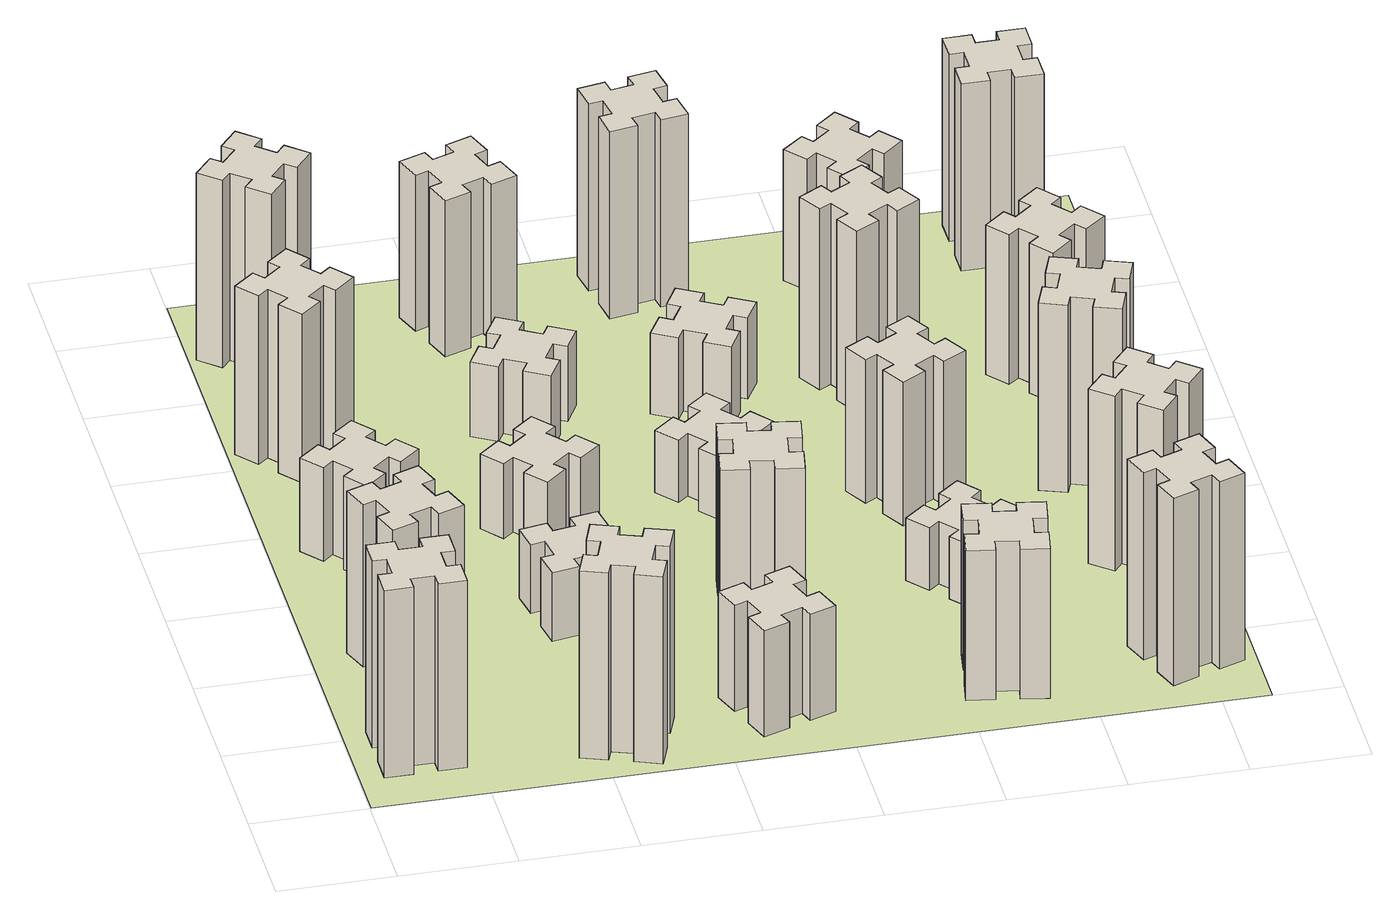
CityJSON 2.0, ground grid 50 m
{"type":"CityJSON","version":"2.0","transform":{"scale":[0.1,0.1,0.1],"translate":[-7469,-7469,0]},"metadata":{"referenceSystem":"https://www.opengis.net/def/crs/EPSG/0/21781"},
"CityObjects":{
"building1":{"type":"Building","attributes":{"class":"1000","function":"1000","usage":"1000","yearOfConstruction":2016,"roofType":"1000","measuredHeight":90,"storeysAboveGround":30,"storeysBelowGround":0},"geometry":[{"type":"Solid","lod":"1","boundaries":[[[[0,1,2,3,4,5,6,7,8,9,10,11,12,13,14,15,16,17,18,19]],[[17,16,20,21]],[[16,15,22,20]],[[15,14,23,22]],[[14,13,24,23]],[[13,12,25,24]],[[12,11,26,25]],[[11,10,27,26]],[[10,9,28,27]],[[9,8,29,28]],[[8,7,30,29]],[[7,6,31,30]],[[6,5,32,31]],[[5,4,33,32]],[[4,3,34,33]],[[3,2,35,34]],[[2,1,36,35]],[[1,0,37,36]],[[0,19,38,37]],[[19,18,39,38]],[[18,17,21,39]],[[24,25,26,27,28,29,30,31,32,33,34,35,36,37,38,39,21,20,22,23]]]]}]},
"building2":{"type":"Building","attributes":{"class":"1000","function":"1000","usage":"1000","yearOfConstruction":2016,"roofType":"1000","measuredHeight":78,"storeysAboveGround":30,"storeysBelowGround":0},"geometry":[{"type":"Solid","lod":"1","boundaries":[[[[40,41,42,43,44,45,46,47,48,49,50,51,52,53,54,55,56,57,58,59]],[[57,56,60,61]],[[56,55,62,60]],[[55,54,63,62]],[[54,53,64,63]],[[53,52,65,64]],[[52,51,66,65]],[[51,50,67,66]],[[50,49,68,67]],[[49,48,69,68]],[[48,47,70,69]],[[47,46,71,70]],[[46,45,72,71]],[[45,44,73,72]],[[44,43,74,73]],[[43,42,75,74]],[[42,41,76,75]],[[41,40,77,76]],[[40,59,78,77]],[[59,58,79,78]],[[58,57,61,79]],[[64,65,66,67,68,69,70,71,72,73,74,75,76,77,78,79,61,60,62,63]]]]}]},
"building3":{"type":"Building","attributes":{"class":"1000","function":"1000","usage":"1000","yearOfConstruction":2016,"roofType":"1000","measuredHeight":45,"storeysAboveGround":30,"storeysBelowGround":0},"geometry":[{"type":"Solid","lod":"1","boundaries":[[[[80,81,82,83,84,85,86,87,88,89,90,91,92,93,94,95,96,97,98,99]],[[97,96,100,101]],[[96,95,102,100]],[[95,94,103,102]],[[94,93,104,103]],[[93,92,105,104]],[[92,91,106,105]],[[91,90,107,106]],[[90,89,108,107]],[[89,88,109,108]],[[88,87,110,109]],[[87,86,111,110]],[[86,85,112,111]],[[85,84,113,112]],[[84,83,114,113]],[[83,82,115,114]],[[82,81,116,115]],[[81,80,117,116]],[[80,99,118,117]],[[99,98,119,118]],[[98,97,101,119]],[[104,105,106,107,108,109,110,111,112,113,114,115,116,117,118,119,101,100,102,103]]]]}]},
"building4":{"type":"Building","attributes":{"class":"1000","function":"1000","usage":"1000","yearOfConstruction":2016,"roofType":"1000","measuredHeight":81,"storeysAboveGround":30,"storeysBelowGround":0},"geometry":[{"type":"Solid","lod":"1","boundaries":[[[[120,121,122,123,124,125,126,127,128,129,130,131,132,133,134,135,136,137,138,139]],[[137,136,140,141]],[[136,135,142,140]],[[135,134,143,142]],[[134,133,144,143]],[[133,132,145,144]],[[132,131,146,145]],[[131,130,147,146]],[[130,129,148,147]],[[129,128,149,148]],[[128,127,150,149]],[[127,126,151,150]],[[126,125,152,151]],[[125,124,153,152]],[[124,123,154,153]],[[123,122,155,154]],[[122,121,156,155]],[[121,120,157,156]],[[120,139,158,157]],[[139,138,159,158]],[[138,137,141,159]],[[144,145,146,147,148,149,150,151,152,153,154,155,156,157,158,159,141,140,142,143]]]]}]},
"building5":{"type":"Building","attributes":{"class":"1000","function":"1000","usage":"1000","yearOfConstruction":2016,"roofType":"1000","measuredHeight":90,"storeysAboveGround":30,"storeysBelowGround":0},"geometry":[{"type":"Solid","lod":"1","boundaries":[[[[160,161,162,163,164,165,166,167,168,169,170,171,172,173,174,175,176,177,178,179]],[[177,176,180,181]],[[176,175,182,180]],[[175,174,183,182]],[[174,173,184,183]],[[173,172,185,184]],[[172,171,186,185]],[[171,170,187,186]],[[170,169,188,187]],[[169,168,189,188]],[[168,167,190,189]],[[167,166,191,190]],[[166,165,192,191]],[[165,164,193,192]],[[164,163,194,193]],[[163,162,195,194]],[[162,161,196,195]],[[161,160,197,196]],[[160,179,198,197]],[[179,178,199,198]],[[178,177,181,199]],[[184,185,186,187,188,189,190,191,192,193,194,195,196,197,198,199,181,180,182,183]]]]}]},
"building6":{"type":"Building","attributes":{"class":"1000","function":"1000","usage":"1000","yearOfConstruction":2016,"roofType":"1000","measuredHeight":90,"storeysAboveGround":30,"storeysBelowGround":0},"geometry":[{"type":"Solid","lod":"1","boundaries":[[[[200,201,202,203,204,205,206,207,208,209,210,211,212,213,214,215,216,217,218,219]],[[217,216,220,221]],[[216,215,222,220]],[[215,214,223,222]],[[214,213,224,223]],[[213,212,225,224]],[[212,211,226,225]],[[211,210,227,226]],[[210,209,228,227]],[[209,208,229,228]],[[208,207,230,229]],[[207,206,231,230]],[[206,205,232,231]],[[205,204,233,232]],[[204,203,234,233]],[[203,202,235,234]],[[202,201,236,235]],[[201,200,237,236]],[[200,219,238,237]],[[219,218,239,238]],[[218,217,221,239]],[[224,225,226,227,228,229,230,231,232,233,234,235,236,237,238,239,221,220,222,223]]]]}]},
"building7":{"type":"Building","attributes":{"class":"1000","function":"1000","usage":"1000","yearOfConstruction":2016,"roofType":"1000","measuredHeight":33,"storeysAboveGround":30,"storeysBelowGround":0},"geometry":[{"type":"Solid","lod":"1","boundaries":[[[[240,241,242,243,244,245,246,247,248,249,250,251,252,253,254,255,256,257,258,259]],[[257,256,260,261]],[[256,255,262,260]],[[255,254,263,262]],[[254,253,264,263]],[[253,252,265,264]],[[252,251,266,265]],[[251,250,267,266]],[[250,249,268,267]],[[249,248,269,268]],[[248,247,270,269]],[[247,246,271,270]],[[246,245,272,271]],[[245,244,273,272]],[[244,243,274,273]],[[243,242,275,274]],[[242,241,276,275]],[[241,240,277,276]],[[240,259,278,277]],[[259,258,279,278]],[[258,257,261,279]],[[264,265,266,267,268,269,270,271,272,273,274,275,276,277,278,279,261,260,262,263]]]]}]},
"building8":{"type":"Building","attributes":{"class":"1000","function":"1000","usage":"1000","yearOfConstruction":2016,"roofType":"1000","measuredHeight":36,"storeysAboveGround":30,"storeysBelowGround":0},"geometry":[{"type":"Solid","lod":"1","boundaries":[[[[280,281,282,283,284,285,286,287,288,289,290,291,292,293,294,295,296,297,298,299]],[[297,296,300,301]],[[296,295,302,300]],[[295,294,303,302]],[[294,293,304,303]],[[293,292,305,304]],[[292,291,306,305]],[[291,290,307,306]],[[290,289,308,307]],[[289,288,309,308]],[[288,287,310,309]],[[287,286,311,310]],[[286,285,312,311]],[[285,284,313,312]],[[284,283,314,313]],[[283,282,315,314]],[[282,281,316,315]],[[281,280,317,316]],[[280,299,318,317]],[[299,298,319,318]],[[298,297,301,319]],[[304,305,306,307,308,309,310,311,312,313,314,315,316,317,318,319,301,300,302,303]]]]}]},
"building9":{"type":"Building","attributes":{"class":"1000","function":"1000","usage":"1000","yearOfConstruction":2016,"roofType":"1000","measuredHeight":51,"storeysAboveGround":30,"storeysBelowGround":0},"geometry":[{"type":"Solid","lod":"1","boundaries":[[[[320,321,322,323,324,325,326,327,328,329,330,331,332,333,334,335,336,337,338,339]],[[337,336,340,341]],[[336,335,342,340]],[[335,334,343,342]],[[334,333,344,343]],[[333,332,345,344]],[[332,331,346,345]],[[331,330,347,346]],[[330,329,348,347]],[[329,328,349,348]],[[328,327,350,349]],[[327,326,351,350]],[[326,325,352,351]],[[325,324,353,352]],[[324,323,354,353]],[[323,322,355,354]],[[322,321,356,355]],[[321,320,357,356]],[[320,339,358,357]],[[339,338,359,358]],[[338,337,341,359]],[[344,345,346,347,348,349,350,351,352,353,354,355,356,357,358,359,341,340,342,343]]]]}]},
"building10":{"type":"Building","attributes":{"class":"1000","function":"1000","usage":"1000","yearOfConstruction":2016,"roofType":"1000","measuredHeight":36,"storeysAboveGround":30,"storeysBelowGround":0},"geometry":[{"type":"Solid","lod":"1","boundaries":[[[[360,361,362,363,364,365,366,367,368,369,370,371,372,373,374,375,376,377,378,379]],[[377,376,380,381]],[[376,375,382,380]],[[375,374,383,382]],[[374,373,384,383]],[[373,372,385,384]],[[372,371,386,385]],[[371,370,387,386]],[[370,369,388,387]],[[369,368,389,388]],[[368,367,390,389]],[[367,366,391,390]],[[366,365,392,391]],[[365,364,393,392]],[[364,363,394,393]],[[363,362,395,394]],[[362,361,396,395]],[[361,360,397,396]],[[360,379,398,397]],[[379,378,399,398]],[[378,377,381,399]],[[384,385,386,387,388,389,390,391,392,393,394,395,396,397,398,399,381,380,382,383]]]]}]},
"building11":{"type":"Building","attributes":{"class":"1000","function":"1000","usage":"1000","yearOfConstruction":2016,"roofType":"1000","measuredHeight":75,"storeysAboveGround":30,"storeysBelowGround":0},"geometry":[{"type":"Solid","lod":"1","boundaries":[[[[400,401,402,403,404,405,406,407,408,409,410,411,412,413,414,415,416,417,418,419]],[[417,416,420,421]],[[416,415,422,420]],[[415,414,423,422]],[[414,413,424,423]],[[413,412,425,424]],[[412,411,426,425]],[[411,410,427,426]],[[410,409,428,427]],[[409,408,429,428]],[[408,407,430,429]],[[407,406,431,430]],[[406,405,432,431]],[[405,404,433,432]],[[404,403,434,433]],[[403,402,435,434]],[[402,401,436,435]],[[401,400,437,436]],[[400,419,438,437]],[[419,418,439,438]],[[418,417,421,439]],[[424,425,426,427,428,429,430,431,432,433,434,435,436,437,438,439,421,420,422,423]]]]}]},
"building12":{"type":"Building","attributes":{"class":"1000","function":"1000","usage":"1000","yearOfConstruction":2016,"roofType":"1000","measuredHeight":75,"storeysAboveGround":30,"storeysBelowGround":0},"geometry":[{"type":"Solid","lod":"1","boundaries":[[[[440,441,442,443,444,445,446,447,448,449,450,451,452,453,454,455,456,457,458,459]],[[457,456,460,461]],[[456,455,462,460]],[[455,454,463,462]],[[454,453,464,463]],[[453,452,465,464]],[[452,451,466,465]],[[451,450,467,466]],[[450,449,468,467]],[[449,448,469,468]],[[448,447,470,469]],[[447,446,471,470]],[[446,445,472,471]],[[445,444,473,472]],[[444,443,474,473]],[[443,442,475,474]],[[442,441,476,475]],[[441,440,477,476]],[[440,459,478,477]],[[459,458,479,478]],[[458,457,461,479]],[[464,465,466,467,468,469,470,471,472,473,474,475,476,477,478,479,461,460,462,463]]]]}]},
"building13":{"type":"Building","attributes":{"class":"1000","function":"1000","usage":"1000","yearOfConstruction":2016,"roofType":"1000","measuredHeight":30,"storeysAboveGround":30,"storeysBelowGround":0},"geometry":[{"type":"Solid","lod":"1","boundaries":[[[[480,481,482,483,484,485,486,487,488,489,490,491,492,493,494,495,496,497,498,499]],[[497,496,500,501]],[[496,495,502,500]],[[495,494,503,502]],[[494,493,504,503]],[[493,492,505,504]],[[492,491,506,505]],[[491,490,507,506]],[[490,489,508,507]],[[489,488,509,508]],[[488,487,510,509]],[[487,486,511,510]],[[486,485,512,511]],[[485,484,513,512]],[[484,483,514,513]],[[483,482,515,514]],[[482,481,516,515]],[[481,480,517,516]],[[480,499,518,517]],[[499,498,519,518]],[[498,497,501,519]],[[504,505,506,507,508,509,510,511,512,513,514,515,516,517,518,519,501,500,502,503]]]]}]},
"building14":{"type":"Building","attributes":{"class":"1000","function":"1000","usage":"1000","yearOfConstruction":2016,"roofType":"1000","measuredHeight":39,"storeysAboveGround":30,"storeysBelowGround":0},"geometry":[{"type":"Solid","lod":"1","boundaries":[[[[520,521,522,523,524,525,526,527,528,529,530,531,532,533,534,535,536,537,538,539]],[[537,536,540,541]],[[536,535,542,540]],[[535,534,543,542]],[[534,533,544,543]],[[533,532,545,544]],[[532,531,546,545]],[[531,530,547,546]],[[530,529,548,547]],[[529,528,549,548]],[[528,527,550,549]],[[527,526,551,550]],[[526,525,552,551]],[[525,524,553,552]],[[524,523,554,553]],[[523,522,555,554]],[[522,521,556,555]],[[521,520,557,556]],[[520,539,558,557]],[[539,538,559,558]],[[538,537,541,559]],[[544,545,546,547,548,549,550,551,552,553,554,555,556,557,558,559,541,540,542,543]]]]}]},
"building15":{"type":"Building","attributes":{"class":"1000","function":"1000","usage":"1000","yearOfConstruction":2016,"roofType":"1000","measuredHeight":72,"storeysAboveGround":30,"storeysBelowGround":0},"geometry":[{"type":"Solid","lod":"1","boundaries":[[[[560,561,562,563,564,565,566,567,568,569,570,571,572,573,574,575,576,577,578,579]],[[577,576,580,581]],[[576,575,582,580]],[[575,574,583,582]],[[574,573,584,583]],[[573,572,585,584]],[[572,571,586,585]],[[571,570,587,586]],[[570,569,588,587]],[[569,568,589,588]],[[568,567,590,589]],[[567,566,591,590]],[[566,565,592,591]],[[565,564,593,592]],[[564,563,594,593]],[[563,562,595,594]],[[562,561,596,595]],[[561,560,597,596]],[[560,579,598,597]],[[579,578,599,598]],[[578,577,581,599]],[[584,585,586,587,588,589,590,591,592,593,594,595,596,597,598,599,581,580,582,583]]]]}]},
"building16":{"type":"Building","attributes":{"class":"1000","function":"1000","usage":"1000","yearOfConstruction":2016,"roofType":"1000","measuredHeight":90,"storeysAboveGround":30,"storeysBelowGround":0},"geometry":[{"type":"Solid","lod":"1","boundaries":[[[[600,601,602,603,604,605,606,607,608,609,610,611,612,613,614,615,616,617,618,619]],[[617,616,620,621]],[[616,615,622,620]],[[615,614,623,622]],[[614,613,624,623]],[[613,612,625,624]],[[612,611,626,625]],[[611,610,627,626]],[[610,609,628,627]],[[609,608,629,628]],[[608,607,630,629]],[[607,606,631,630]],[[606,605,632,631]],[[605,604,633,632]],[[604,603,634,633]],[[603,602,635,634]],[[602,601,636,635]],[[601,600,637,636]],[[600,619,638,637]],[[619,618,639,638]],[[618,617,621,639]],[[624,625,626,627,628,629,630,631,632,633,634,635,636,637,638,639,621,620,622,623]]]]}]},
"building17":{"type":"Building","attributes":{"class":"1000","function":"1000","usage":"1000","yearOfConstruction":2016,"roofType":"1000","measuredHeight":30,"storeysAboveGround":30,"storeysBelowGround":0},"geometry":[{"type":"Solid","lod":"1","boundaries":[[[[640,641,642,643,644,645,646,647,648,649,650,651,652,653,654,655,656,657,658,659]],[[657,656,660,661]],[[656,655,662,660]],[[655,654,663,662]],[[654,653,664,663]],[[653,652,665,664]],[[652,651,666,665]],[[651,650,667,666]],[[650,649,668,667]],[[649,648,669,668]],[[648,647,670,669]],[[647,646,671,670]],[[646,645,672,671]],[[645,644,673,672]],[[644,643,674,673]],[[643,642,675,674]],[[642,641,676,675]],[[641,640,677,676]],[[640,659,678,677]],[[659,658,679,678]],[[658,657,661,679]],[[664,665,666,667,668,669,670,671,672,673,674,675,676,677,678,679,661,660,662,663]]]]}]},
"building18":{"type":"Building","attributes":{"class":"1000","function":"1000","usage":"1000","yearOfConstruction":2016,"roofType":"1000","measuredHeight":69,"storeysAboveGround":30,"storeysBelowGround":0},"geometry":[{"type":"Solid","lod":"1","boundaries":[[[[680,681,682,683,684,685,686,687,688,689,690,691,692,693,694,695,696,697,698,699]],[[697,696,700,701]],[[696,695,702,700]],[[695,694,703,702]],[[694,693,704,703]],[[693,692,705,704]],[[692,691,706,705]],[[691,690,707,706]],[[690,689,708,707]],[[689,688,709,708]],[[688,687,710,709]],[[687,686,711,710]],[[686,685,712,711]],[[685,684,713,712]],[[684,683,714,713]],[[683,682,715,714]],[[682,681,716,715]],[[681,680,717,716]],[[680,699,718,717]],[[699,698,719,718]],[[698,697,701,719]],[[704,705,706,707,708,709,710,711,712,713,714,715,716,717,718,719,701,700,702,703]]]]}]},
"building19":{"type":"Building","attributes":{"class":"1000","function":"1000","usage":"1000","yearOfConstruction":2016,"roofType":"1000","measuredHeight":87,"storeysAboveGround":30,"storeysBelowGround":0},"geometry":[{"type":"Solid","lod":"1","boundaries":[[[[720,721,722,723,724,725,726,727,728,729,730,731,732,733,734,735,736,737,738,739]],[[737,736,740,741]],[[736,735,742,740]],[[735,734,743,742]],[[734,733,744,743]],[[733,732,745,744]],[[732,731,746,745]],[[731,730,747,746]],[[730,729,748,747]],[[729,728,749,748]],[[728,727,750,749]],[[727,726,751,750]],[[726,725,752,751]],[[725,724,753,752]],[[724,723,754,753]],[[723,722,755,754]],[[722,721,756,755]],[[721,720,757,756]],[[720,739,758,757]],[[739,738,759,758]],[[738,737,741,759]],[[744,745,746,747,748,749,750,751,752,753,754,755,756,757,758,759,741,740,742,743]]]]}]},
"building20":{"type":"Building","attributes":{"class":"1000","function":"1000","usage":"1000","yearOfConstruction":2016,"roofType":"1000","measuredHeight":90,"storeysAboveGround":30,"storeysBelowGround":0},"geometry":[{"type":"Solid","lod":"1","boundaries":[[[[760,761,762,763,764,765,766,767,768,769,770,771,772,773,774,775,776,777,778,779]],[[777,776,780,781]],[[776,775,782,780]],[[775,774,783,782]],[[774,773,784,783]],[[773,772,785,784]],[[772,771,786,785]],[[771,770,787,786]],[[770,769,788,787]],[[769,768,789,788]],[[768,767,790,789]],[[767,766,791,790]],[[766,765,792,791]],[[765,764,793,792]],[[764,763,794,793]],[[763,762,795,794]],[[762,761,796,795]],[[761,760,797,796]],[[760,779,798,797]],[[779,778,799,798]],[[778,777,781,799]],[[784,785,786,787,788,789,790,791,792,793,794,795,796,797,798,799,781,780,782,783]]]]}]},
"building21":{"type":"Building","attributes":{"class":"1000","function":"1000","usage":"1000","yearOfConstruction":2016,"roofType":"1000","measuredHeight":63,"storeysAboveGround":30,"storeysBelowGround":0},"geometry":[{"type":"Solid","lod":"1","boundaries":[[[[800,801,802,803,804,805,806,807,808,809,810,811,812,813,814,815,816,817,818,819]],[[817,816,820,821]],[[816,815,822,820]],[[815,814,823,822]],[[814,813,824,823]],[[813,812,825,824]],[[812,811,826,825]],[[811,810,827,826]],[[810,809,828,827]],[[809,808,829,828]],[[808,807,830,829]],[[807,806,831,830]],[[806,805,832,831]],[[805,804,833,832]],[[804,803,834,833]],[[803,802,835,834]],[[802,801,836,835]],[[801,800,837,836]],[[800,819,838,837]],[[819,818,839,838]],[[818,817,821,839]],[[824,825,826,827,828,829,830,831,832,833,834,835,836,837,838,839,821,820,822,823]]]]}]},
"building22":{"type":"Building","attributes":{"class":"1000","function":"1000","usage":"1000","yearOfConstruction":2016,"roofType":"1000","measuredHeight":84,"storeysAboveGround":30,"storeysBelowGround":0},"geometry":[{"type":"Solid","lod":"1","boundaries":[[[[840,841,842,843,844,845,846,847,848,849,850,851,852,853,854,855,856,857,858,859]],[[857,856,860,861]],[[856,855,862,860]],[[855,854,863,862]],[[854,853,864,863]],[[853,852,865,864]],[[852,851,866,865]],[[851,850,867,866]],[[850,849,868,867]],[[849,848,869,868]],[[848,847,870,869]],[[847,846,871,870]],[[846,845,872,871]],[[845,844,873,872]],[[844,843,874,873]],[[843,842,875,874]],[[842,841,876,875]],[[841,840,877,876]],[[840,859,878,877]],[[859,858,879,878]],[[858,857,861,879]],[[864,865,866,867,868,869,870,871,872,873,874,875,876,877,878,879,861,860,862,863]]]]}]},
"building23":{"type":"Building","attributes":{"class":"1000","function":"1000","usage":"1000","yearOfConstruction":2016,"roofType":"1000","measuredHeight":90,"storeysAboveGround":30,"storeysBelowGround":0},"geometry":[{"type":"Solid","lod":"1","boundaries":[[[[880,881,882,883,884,885,886,887,888,889,890,891,892,893,894,895,896,897,898,899]],[[897,896,900,901]],[[896,895,902,900]],[[895,894,903,902]],[[894,893,904,903]],[[893,892,905,904]],[[892,891,906,905]],[[891,890,907,906]],[[890,889,908,907]],[[889,888,909,908]],[[888,887,910,909]],[[887,886,911,910]],[[886,885,912,911]],[[885,884,913,912]],[[884,883,914,913]],[[883,882,915,914]],[[882,881,916,915]],[[881,880,917,916]],[[880,899,918,917]],[[899,898,919,918]],[[898,897,901,919]],[[904,905,906,907,908,909,910,911,912,913,914,915,916,917,918,919,901,900,902,903]]]]}]},
"building24":{"type":"Building","attributes":{"class":"1000","function":"1000","usage":"1000","yearOfConstruction":2016,"roofType":"1000","measuredHeight":72,"storeysAboveGround":30,"storeysBelowGround":0},"geometry":[{"type":"Solid","lod":"1","boundaries":[[[[920,921,922,923,924,925,926,927,928,929,930,931,932,933,934,935,936,937,938,939]],[[937,936,940,941]],[[936,935,942,940]],[[935,934,943,942]],[[934,933,944,943]],[[933,932,945,944]],[[932,931,946,945]],[[931,930,947,946]],[[930,929,948,947]],[[929,928,949,948]],[[928,927,950,949]],[[927,926,951,950]],[[926,925,952,951]],[[925,924,953,952]],[[924,923,954,953]],[[923,922,955,954]],[[922,921,956,955]],[[921,920,957,956]],[[920,939,958,957]],[[939,938,959,958]],[[938,937,941,959]],[[944,945,946,947,948,949,950,951,952,953,954,955,956,957,958,959,941,940,942,943]]]]}]},
"building25":{"type":"Building","attributes":{"class":"1000","function":"1000","usage":"1000","yearOfConstruction":2016,"roofType":"1000","measuredHeight":90,"storeysAboveGround":30,"storeysBelowGround":0},"geometry":[{"type":"Solid","lod":"1","boundaries":[[[[960,961,962,963,964,965,966,967,968,969,970,971,972,973,974,975,976,977,978,979]],[[977,976,980,981]],[[976,975,982,980]],[[975,974,983,982]],[[974,973,984,983]],[[973,972,985,984]],[[972,971,986,985]],[[971,970,987,986]],[[970,969,988,987]],[[969,968,989,988]],[[968,967,990,989]],[[967,966,991,990]],[[966,965,992,991]],[[965,964,993,992]],[[964,963,994,993]],[[963,962,995,994]],[[962,961,996,995]],[[961,960,997,996]],[[960,979,998,997]],[[979,978,999,998]],[[978,977,981,999]],[[984,985,986,987,988,989,990,991,992,993,994,995,996,997,998,999,981,980,982,983]]]]}]},
"landuse1":{"type":"LandUse","attributes":{"name":"plot1","function":"1010"},"geometry":[{"type":"MultiSurface","lod":"1","boundaries":[[[1000,1001,1002,1003]]]}]}
},
"vertices":[
[165,425,0],[165,325,0],[105,325,0],[105,205,0],[225,205,0],[225,265,0],[325,265,0],[325,205,0],[445,205,0],[445,325,0],[385,325,0],[385,425,0],[445,425,0],[445,545,0],[325,545,0],[325,485,0],[225,485,0],[225,545,0],[105,545,0],[105,425,0],[225,485,900],[225,545,900],[325,485,900],[325,545,900],[445,545,900],[445,425,900],[385,425,900],[385,325,900],[445,325,900],[445,205,900],[325,205,900],[325,265,900],[225,265,900],[225,205,900],[105,205,900],[105,325,900],[165,325,900],[165,425,900],[105,425,900],[105,545,900],
[255,1025,0],[289,931,0],[233,910,0],[274,797,0],[387,839,0],[366,895,0],[460,929,0],[480,873,0],[593,914,0],[552,1027,0],[496,1006,0],[462,1100,0],[518,1120,0],[477,1233,0],[364,1192,0],[385,1136,0],[291,1102,0],[270,1158,0],[157,1117,0],[199,1004,0],[291,1102,780],[270,1158,780],[385,1136,780],[364,1192,780],[477,1233,780],[518,1120,780],[462,1100,780],[496,1006,780],[552,1027,780],[593,914,780],[480,873,780],[460,929,780],[366,895,780],[387,839,780],[274,797,780],[233,910,780],[289,931,780],[255,1025,780],[199,1004,780],[157,1117,780],
[492,1888,0],[427,1964,0],[473,2003,0],[396,2095,0],[304,2018,0],[343,1972,0],[266,1907,0],[228,1953,0],[136,1876,0],[213,1784,0],[259,1823,0],[323,1746,0],[277,1708,0],[354,1616,0],[446,1693,0],[408,1739,0],[484,1803,0],[523,1757,0],[615,1834,0],[538,1926,0],[484,1803,450],[523,1757,450],[408,1739,450],[446,1693,450],[354,1616,450],[277,1708,450],[323,1746,450],[259,1823,450],[213,1784,450],[136,1876,450],[228,1953,450],[266,1907,450],[343,1972,450],[304,2018,450],[396,2095,450],[473,2003,450],[427,1964,450],[492,1888,450],[538,1926,450],[615,1834,450],
[243,2712,0],[166,2647,0],[128,2693,0],[36,2616,0],[113,2524,0],[159,2563,0],[223,2486,0],[177,2448,0],[254,2356,0],[346,2433,0],[308,2479,0],[384,2543,0],[423,2497,0],[515,2574,0],[438,2666,0],[392,2628,0],[327,2704,0],[373,2743,0],[296,2835,0],[204,2758,0],[327,2704,810],[373,2743,810],[392,2628,810],[438,2666,810],[515,2574,810],[423,2497,810],[384,2543,810],[308,2479,810],[346,2433,810],[254,2356,810],[177,2448,810],[223,2486,810],[159,2563,810],[113,2524,810],[36,2616,810],[128,2693,810],[166,2647,810],[243,2712,810],[204,2758,810],[296,2835,810],
[1029,360,0],[995,266,0],[939,287,0],[897,174,0],[1010,133,0],[1031,189,0],[1125,155,0],[1104,99,0],[1217,57,0],[1258,170,0],[1202,191,0],[1236,285,0],[1292,264,0],[1333,377,0],[1220,418,0],[1200,362,0],[1106,396,0],[1127,452,0],[1014,493,0],[973,380,0],[1106,396,900],[1127,452,900],[1200,362,900],[1220,418,900],[1333,377,900],[1292,264,900],[1236,285,900],[1202,191,900],[1258,170,900],[1217,57,900],[1104,99,900],[1125,155,900],[1031,189,900],[1010,133,900],[897,174,900],[939,287,900],[995,266,900],[1029,360,900],[973,380,900],[1014,493,900],
[384,3387,0],[308,3452,0],[346,3498,0],[254,3575,0],[177,3483,0],[223,3444,0],[159,3368,0],[113,3406,0],[36,3314,0],[128,3237,0],[166,3283,0],[243,3219,0],[204,3173,0],[296,3096,0],[373,3188,0],[327,3226,0],[392,3303,0],[438,3264,0],[515,3356,0],[423,3433,0],[392,3303,900],[438,3264,900],[327,3226,900],[373,3188,900],[296,3096,900],[204,3173,900],[243,3219,900],[166,3283,900],[128,3237,900],[36,3314,900],[113,3406,900],[159,3368,900],[223,3444,900],[177,3483,900],[254,3575,900],[346,3498,900],[308,3452,900],[384,3387,900],[423,3433,900],[515,3356,900],
[998,1245,0],[1016,1147,0],[957,1137,0],[977,1018,0],[1096,1039,0],[1085,1098,0],[1184,1116,0],[1194,1057,0],[1312,1077,0],[1291,1196,0],[1232,1185,0],[1215,1284,0],[1274,1294,0],[1253,1412,0],[1135,1391,0],[1145,1332,0],[1047,1315,0],[1037,1374,0],[918,1353,0],[939,1235,0],[1047,1315,330],[1037,1374,330],[1145,1332,330],[1135,1391,330],[1253,1412,330],[1274,1294,330],[1215,1284,330],[1232,1185,330],[1291,1196,330],[1312,1077,330],[1194,1057,330],[1184,1116,330],[1085,1098,330],[1096,1039,330],[977,1018,330],[957,1137,330],[1016,1147,330],[998,1245,330],[939,1235,330],[918,1353,330],
[1083,1972,0],[1006,1907,0],[968,1953,0],[876,1876,0],[953,1784,0],[999,1823,0],[1063,1746,0],[1017,1708,0],[1094,1616,0],[1186,1693,0],[1148,1739,0],[1224,1803,0],[1263,1757,0],[1355,1834,0],[1278,1926,0],[1232,1888,0],[1167,1964,0],[1213,2003,0],[1136,2095,0],[1044,2018,0],[1167,1964,360],[1213,2003,360],[1232,1888,360],[1278,1926,360],[1355,1834,360],[1263,1757,360],[1224,1803,360],[1148,1739,360],[1186,1693,360],[1094,1616,360],[1017,1708,360],[1063,1746,360],[999,1823,360],[953,1784,360],[876,1876,360],[968,1953,360],[1006,1907,360],[1083,1972,360],[1044,2018,360],[1136,2095,360],
[1765,496,0],[1671,462,0],[1650,518,0],[1537,477,0],[1579,364,0],[1635,385,0],[1669,291,0],[1613,270,0],[1654,157,0],[1767,199,0],[1746,255,0],[1840,289,0],[1860,233,0],[1973,274,0],[1932,387,0],[1876,366,0],[1842,460,0],[1898,480,0],[1857,593,0],[1744,552,0],[1842,460,510],[1898,480,510],[1876,366,510],[1932,387,510],[1973,274,510],[1860,233,510],[1840,289,510],[1746,255,510],[1767,199,510],[1654,157,510],[1613,270,510],[1669,291,510],[1635,385,510],[1579,364,510],[1537,477,510],[1650,518,510],[1671,462,510],[1765,496,510],[1744,552,510],[1857,593,510],
[1314,2666,0],[1227,2716,0],[1257,2768,0],[1153,2828,0],[1093,2724,0],[1145,2694,0],[1095,2607,0],[1043,2637,0],[983,2533,0],[1087,2473,0],[1117,2525,0],[1204,2475,0],[1174,2423,0],[1278,2363,0],[1338,2467,0],[1286,2497,0],[1336,2584,0],[1388,2554,0],[1448,2658,0],[1344,2718,0],[1336,2584,360],[1388,2554,360],[1286,2497,360],[1338,2467,360],[1278,2363,360],[1174,2423,360],[1204,2475,360],[1117,2525,360],[1087,2473,360],[983,2533,360],[1043,2637,360],[1095,2607,360],[1145,2694,360],[1093,2724,360],[1153,2828,360],[1257,2768,360],[1227,2716,360],[1314,2666,360],[1344,2718,360],[1448,2658,360],
[1125,3456,0],[1031,3422,0],[1010,3478,0],[897,3437,0],[939,3324,0],[995,3345,0],[1029,3251,0],[973,3230,0],[1014,3117,0],[1127,3159,0],[1106,3215,0],[1200,3249,0],[1220,3193,0],[1333,3234,0],[1292,3347,0],[1236,3326,0],[1202,3420,0],[1258,3440,0],[1217,3553,0],[1104,3512,0],[1202,3420,750],[1258,3440,750],[1236,3326,750],[1292,3347,750],[1333,3234,750],[1220,3193,750],[1200,3249,750],[1106,3215,750],[1127,3159,750],[1014,3117,750],[973,3230,750],[1029,3251,750],[995,3345,750],[939,3324,750],[897,3437,750],[1010,3478,750],[1031,3422,750],[1125,3456,750],[1104,3512,750],[1217,3553,750],
[1955,1047,0],[1972,1145,0],[2031,1135,0],[2052,1253,0],[1934,1274,0],[1924,1215,0],[1825,1232,0],[1836,1291,0],[1717,1312,0],[1697,1194,0],[1756,1184,0],[1738,1085,0],[1679,1096,0],[1658,977,0],[1777,957,0],[1787,1016,0],[1885,998,0],[1875,939,0],[1993,918,0],[2014,1037,0],[1885,998,750],[1875,939,750],[1787,1016,750],[1777,957,750],[1658,977,750],[1679,1096,750],[1738,1085,750],[1756,1184,750],[1697,1194,750],[1717,1312,750],[1836,1291,750],[1825,1232,750],[1924,1215,750],[1934,1274,750],[2052,1253,750],[2031,1135,750],[1972,1145,750],[1955,1047,750],[2014,1037,750],[1993,918,750],
[1972,1988,0],[1907,2064,0],[1953,2103,0],[1876,2195,0],[1784,2118,0],[1823,2072,0],[1746,2007,0],[1708,2053,0],[1616,1976,0],[1693,1884,0],[1739,1923,0],[1803,1846,0],[1757,1808,0],[1834,1716,0],[1926,1793,0],[1888,1839,0],[1964,1903,0],[2003,1857,0],[2095,1934,0],[2018,2026,0],[1964,1903,300],[2003,1857,300],[1888,1839,300],[1926,1793,300],[1834,1716,300],[1757,1808,300],[1803,1846,300],[1739,1923,300],[1693,1884,300],[1616,1976,300],[1708,2053,300],[1746,2007,300],[1823,2072,300],[1784,2118,300],[1876,2195,300],[1953,2103,300],[1907,2064,300],[1972,1988,300],[2018,2026,300],[2095,1934,300],
[2026,2497,0],[2076,2584,0],[2128,2554,0],[2188,2658,0],[2084,2718,0],[2054,2666,0],[1967,2716,0],[1997,2768,0],[1893,2828,0],[1833,2724,0],[1885,2694,0],[1835,2607,0],[1783,2637,0],[1723,2533,0],[1827,2473,0],[1857,2525,0],[1944,2475,0],[1914,2423,0],[2018,2363,0],[2078,2467,0],[1944,2475,390],[1914,2423,390],[1857,2525,390],[1827,2473,390],[1723,2533,390],[1783,2637,390],[1835,2607,390],[1885,2694,390],[1833,2724,390],[1893,2828,390],[1997,2768,390],[1967,2716,390],[2054,2666,390],[2084,2718,390],[2188,2658,390],[2128,2554,390],[2076,2584,390],[2026,2497,390],[2078,2467,390],[2018,2363,390],
[2596,444,0],[2578,345,0],[2519,356,0],[2498,237,0],[2617,217,0],[2627,276,0],[2725,258,0],[2715,199,0],[2833,178,0],[2854,297,0],[2795,307,0],[2812,405,0],[2871,395,0],[2892,513,0],[2774,534,0],[2764,475,0],[2665,492,0],[2676,551,0],[2557,572,0],[2537,454,0],[2665,492,720],[2676,551,720],[2764,475,720],[2774,534,720],[2892,513,720],[2871,395,720],[2812,405,720],[2795,307,720],[2854,297,720],[2833,178,720],[2715,199,720],[2725,258,720],[2627,276,720],[2617,217,720],[2498,237,720],[2519,356,720],[2578,345,720],[2596,444,720],[2537,454,720],[2557,572,720],
[1972,3405,0],[1955,3504,0],[2014,3514,0],[1993,3632,0],[1875,3611,0],[1885,3552,0],[1787,3535,0],[1777,3594,0],[1658,3573,0],[1679,3455,0],[1738,3465,0],[1756,3367,0],[1697,3357,0],[1717,3238,0],[1836,3259,0],[1825,3318,0],[1924,3336,0],[1934,3277,0],[2052,3297,0],[2031,3416,0],[1924,3336,900],[1934,3277,900],[1825,3318,900],[1836,3259,900],[1717,3238,900],[1697,3357,900],[1756,3367,900],[1738,3465,900],[1679,3455,900],[1658,3573,900],[1777,3594,900],[1787,3535,900],[1885,3552,900],[1875,3611,900],[1993,3632,900],[2014,3514,900],[1955,3504,900],[1972,3405,900],[2031,3416,900],[2052,3297,900],
[2663,1232,0],[2586,1167,0],[2548,1213,0],[2456,1136,0],[2533,1044,0],[2579,1083,0],[2643,1006,0],[2597,968,0],[2674,876,0],[2766,953,0],[2728,999,0],[2804,1063,0],[2843,1017,0],[2935,1094,0],[2858,1186,0],[2812,1148,0],[2747,1224,0],[2793,1263,0],[2716,1355,0],[2624,1278,0],[2747,1224,300],[2793,1263,300],[2812,1148,300],[2858,1186,300],[2935,1094,300],[2843,1017,300],[2804,1063,300],[2728,999,300],[2766,953,300],[2674,876,300],[2597,968,300],[2643,1006,300],[2579,1083,300],[2533,1044,300],[2456,1136,300],[2548,1213,300],[2586,1167,300],[2663,1232,300],[2624,1278,300],[2716,1355,300],
[2475,1744,0],[2525,1657,0],[2473,1627,0],[2533,1523,0],[2637,1583,0],[2607,1635,0],[2694,1685,0],[2724,1633,0],[2828,1693,0],[2768,1797,0],[2716,1767,0],[2666,1854,0],[2718,1884,0],[2658,1988,0],[2554,1928,0],[2584,1876,0],[2497,1826,0],[2467,1878,0],[2363,1818,0],[2423,1714,0],[2497,1826,690],[2467,1878,690],[2584,1876,690],[2554,1928,690],[2658,1988,690],[2718,1884,690],[2666,1854,690],[2716,1767,690],[2768,1797,690],[2828,1693,690],[2724,1633,690],[2694,1685,690],[2607,1635,690],[2637,1583,690],[2533,1523,690],[2473,1627,690],[2525,1657,690],[2475,1744,690],[2423,1714,690],[2363,1818,690],
[2607,2475,0],[2694,2525,0],[2724,2473,0],[2828,2533,0],[2768,2637,0],[2716,2607,0],[2666,2694,0],[2718,2724,0],[2658,2828,0],[2554,2768,0],[2584,2716,0],[2497,2666,0],[2467,2718,0],[2363,2658,0],[2423,2554,0],[2475,2584,0],[2525,2497,0],[2473,2467,0],[2533,2363,0],[2637,2423,0],[2525,2497,870],[2473,2467,870],[2475,2584,870],[2423,2554,870],[2363,2658,870],[2467,2718,870],[2497,2666,870],[2584,2716,870],[2554,2768,870],[2658,2828,870],[2718,2724,870],[2666,2694,870],[2716,2607,870],[2768,2637,870],[2828,2533,870],[2724,2473,870],[2694,2525,870],[2607,2475,870],[2637,2423,870],[2533,2363,870],
[3315,385,0],[3349,291,0],[3293,270,0],[3334,157,0],[3447,199,0],[3426,255,0],[3520,289,0],[3540,233,0],[3653,274,0],[3612,387,0],[3556,366,0],[3522,460,0],[3578,480,0],[3537,593,0],[3424,552,0],[3445,496,0],[3351,462,0],[3330,518,0],[3217,477,0],[3259,364,0],[3351,462,900],[3330,518,900],[3445,496,900],[3424,552,900],[3537,593,900],[3578,480,900],[3522,460,900],[3556,366,900],[3612,387,900],[3653,274,900],[3540,233,900],[3520,289,900],[3426,255,900],[3447,199,900],[3334,157,900],[3293,270,900],[3349,291,900],[3315,385,900],[3259,364,900],[3217,477,900],
[2812,3368,0],[2747,3444,0],[2793,3483,0],[2716,3575,0],[2624,3498,0],[2663,3452,0],[2586,3387,0],[2548,3433,0],[2456,3356,0],[2533,3264,0],[2579,3303,0],[2643,3226,0],[2597,3188,0],[2674,3096,0],[2766,3173,0],[2728,3219,0],[2804,3283,0],[2843,3237,0],[2935,3314,0],[2858,3406,0],[2804,3283,630],[2843,3237,630],[2728,3219,630],[2766,3173,630],[2674,3096,630],[2597,3188,630],[2643,3226,630],[2579,3303,630],[2533,3264,630],[2456,3356,630],[2548,3433,630],[2586,3387,630],[2663,3452,630],[2624,3498,630],[2716,3575,630],[2793,3483,630],[2747,3444,630],[2812,3368,630],[2858,3406,630],[2935,3314,630],
[3487,1006,0],[3552,1083,0],[3598,1044,0],[3675,1136,0],[3583,1213,0],[3544,1167,0],[3468,1232,0],[3506,1278,0],[3414,1355,0],[3337,1263,0],[3383,1224,0],[3319,1148,0],[3273,1186,0],[3196,1094,0],[3288,1017,0],[3326,1063,0],[3403,999,0],[3364,953,0],[3456,876,0],[3533,968,0],[3403,999,840],[3364,953,840],[3326,1063,840],[3288,1017,840],[3196,1094,840],[3273,1186,840],[3319,1148,840],[3383,1224,840],[3337,1263,840],[3414,1355,840],[3506,1278,840],[3468,1232,840],[3544,1167,840],[3583,1213,840],[3675,1136,840],[3598,1044,840],[3552,1083,840],[3487,1006,840],[3533,968,840],[3456,876,840],
[3420,1842,0],[3326,1876,0],[3347,1932,0],[3234,1973,0],[3193,1860,0],[3249,1840,0],[3215,1746,0],[3159,1767,0],[3117,1654,0],[3230,1613,0],[3251,1669,0],[3345,1635,0],[3324,1579,0],[3437,1537,0],[3478,1650,0],[3422,1671,0],[3456,1765,0],[3512,1744,0],[3553,1857,0],[3440,1898,0],[3456,1765,900],[3512,1744,900],[3422,1671,900],[3478,1650,900],[3437,1537,900],[3324,1579,900],[3345,1635,900],[3251,1669,900],[3230,1613,900],[3117,1654,900],[3159,1767,900],[3215,1746,900],[3249,1840,900],[3193,1860,900],[3234,1973,900],[3347,1932,900],[3326,1876,900],[3420,1842,900],[3440,1898,900],[3553,1857,900],
[3219,2463,0],[3283,2386,0],[3237,2348,0],[3314,2256,0],[3406,2333,0],[3368,2379,0],[3444,2443,0],[3483,2397,0],[3575,2474,0],[3498,2566,0],[3452,2528,0],[3387,2604,0],[3433,2643,0],[3356,2735,0],[3264,2658,0],[3303,2612,0],[3226,2547,0],[3188,2593,0],[3096,2516,0],[3173,2424,0],[3226,2547,720],[3188,2593,720],[3303,2612,720],[3264,2658,720],[3356,2735,720],[3433,2643,720],[3387,2604,720],[3452,2528,720],[3498,2566,720],[3575,2474,720],[3483,2397,720],[3444,2443,720],[3368,2379,720],[3406,2333,720],[3314,2256,720],[3237,2348,720],[3283,2386,720],[3219,2463,720],[3173,2424,720],[3096,2516,720],
[3285,3325,0],[3385,3325,0],[3385,3265,0],[3505,3265,0],[3505,3385,0],[3445,3385,0],[3445,3485,0],[3505,3485,0],[3505,3605,0],[3385,3605,0],[3385,3545,0],[3285,3545,0],[3285,3605,0],[3165,3605,0],[3165,3485,0],[3225,3485,0],[3225,3385,0],[3165,3385,0],[3165,3265,0],[3285,3265,0],[3225,3385,900],[3165,3385,900],[3225,3485,900],[3165,3485,900],[3165,3605,900],[3285,3605,900],[3285,3545,900],[3385,3545,900],[3385,3605,900],[3505,3605,900],[3505,3485,900],[3445,3485,900],[3445,3385,900],[3505,3385,900],[3505,3265,900],[3385,3265,900],[3385,3325,900],[3285,3325,900],[3285,3265,900],[3165,3265,900],
[5,3705,0],[3705,3705,0],[3705,5,0],[5,5,0]
]}
